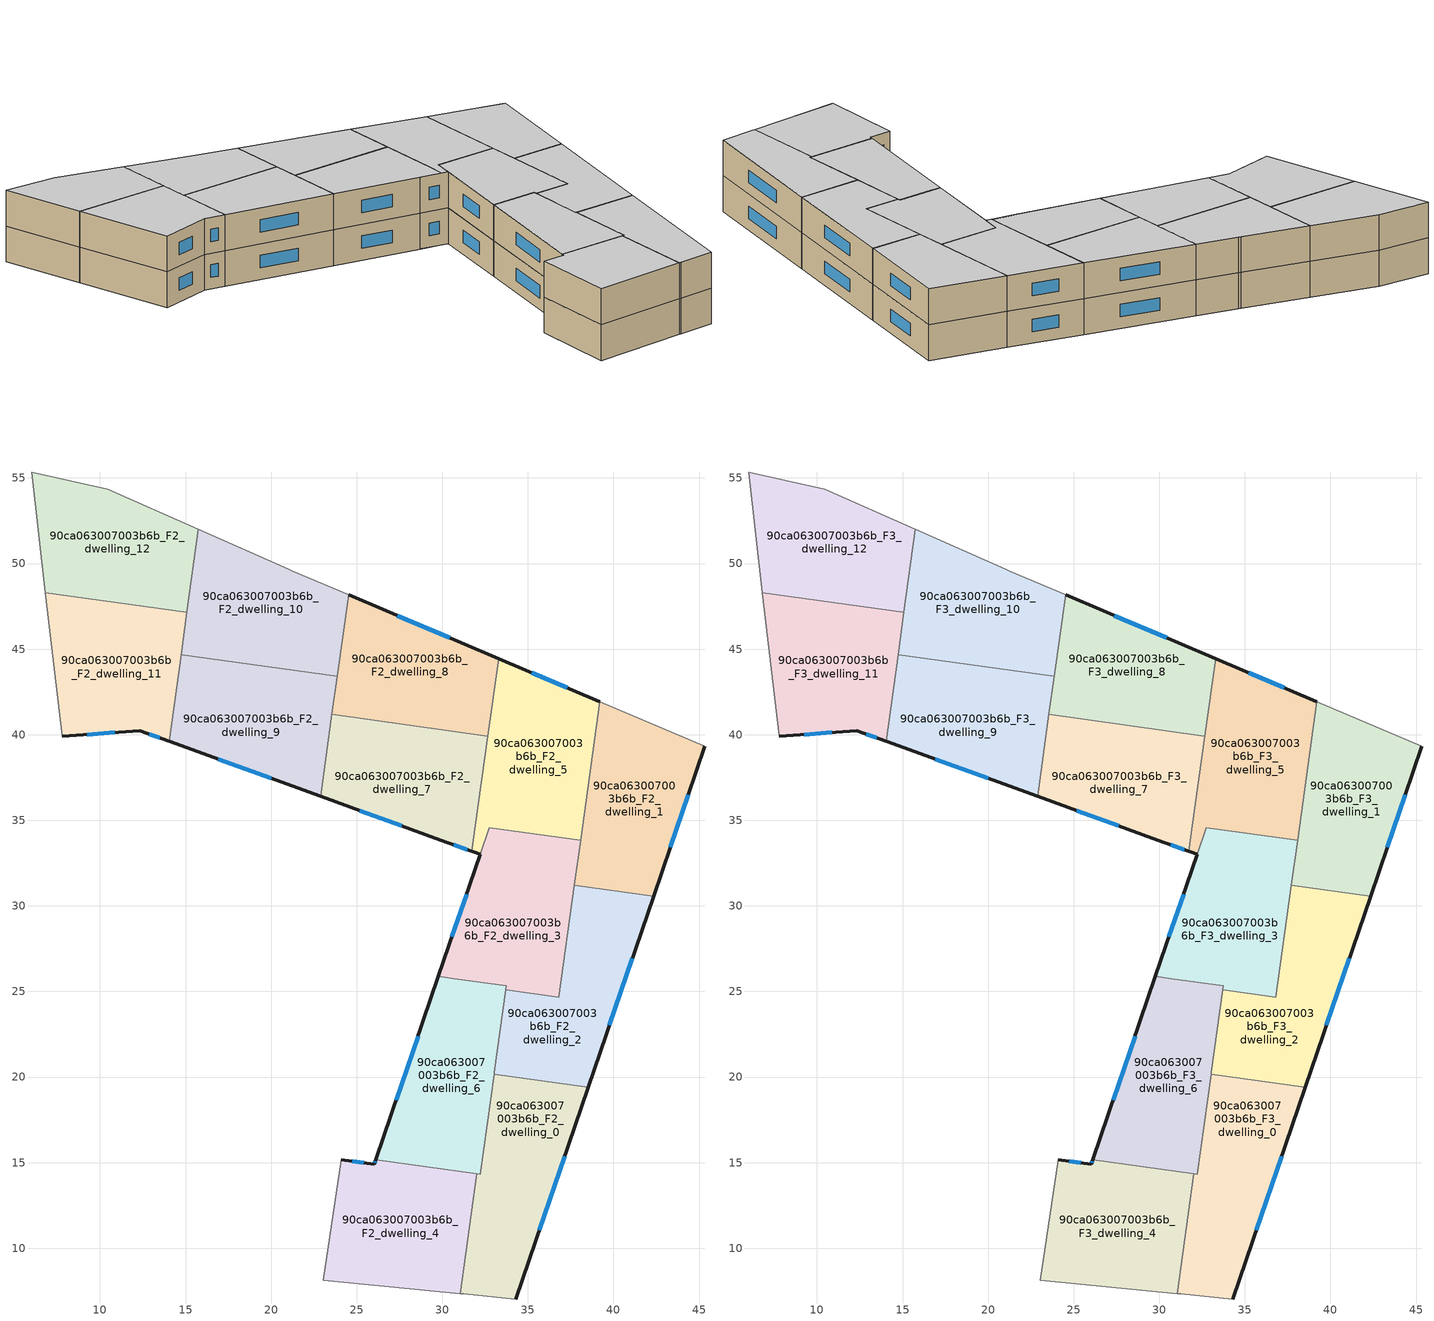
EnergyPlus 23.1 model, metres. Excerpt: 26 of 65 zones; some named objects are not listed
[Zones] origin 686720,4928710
90ca063007003b6b_F2_dwelling_0
 floor to 90ca063007003b6b_F1_dwelling_0 (EU_floor_Construction): 38.53,19.41 34.29,7.03 31.24,7.33 31.04,7.35 32.01,14.35 32.21,14.32 33.03,20.17 z6
 wall outside (EU_wall_Construction): 34.29,7.03 38.53,19.41 z6:9
 wall adiabatic (EU_wall_Construction): 31.04,7.35 31.24,7.33 34.29,7.03 z6:9
 wall to 90ca063007003b6b_F2_dwelling_4 (EU_wall_Construction): 32.01,14.35 31.04,7.35 z6:9
 wall to 90ca063007003b6b_F2_dwelling_2 (EU_wall_Construction): 38.53,19.41 33.03,20.17 z6:9
 wall to 90ca063007003b6b_F2_dwelling_6 (EU_wall_Construction): 33.03,20.17 32.21,14.32 32.01,14.35 z6:9
 window (EU_Window_Construction): 35.67,11.06 37.15,15.38 z6.98:8.02
90ca063007003b6b_F2_dwelling_1
 floor to 90ca063007003b6b_F1_dwelling_1 (EU_floor_Construction): 45.35,39.33 42.35,30.57 37.72,31.21 39.21,41.93 z6
 wall outside (EU_wall_Construction): 42.35,30.57 45.35,39.33 z6:9
 wall to 90ca063007003b6b_F2_dwelling_2 (EU_wall_Construction): 37.72,31.21 42.35,30.57 z6:9
 wall adiabatic (EU_wall_Construction): 45.35,39.33 39.21,41.93 z6:9
 wall to 90ca063007003b6b_F2_dwelling_5 (EU_wall_Construction): 39.21,41.93 38.09,33.83 z6:9
 wall to 90ca063007003b6b_F2_dwelling_3 (EU_wall_Construction): 38.09,33.83 37.73,31.21 z6:9
 window (EU_Window_Construction): 43.32,33.42 44.37,36.48 z6.98:8.02
90ca063007003b6b_F2_dwelling_10
 floor to 90ca063007003b6b_F1_dwelling_10 (EU_floor_Construction): 24.52,48.17 23.86,43.41 14.74,44.67 15.76,52 21.02,49.67 21.25,49.56 z6
 wall adiabatic (EU_wall_Construction): 24.52,48.17 21.25,49.56 21.02,49.67 15.76,52 z6:9
 wall to 90ca063007003b6b_F2_dwelling_9 (EU_wall_Construction): 14.74,44.67 23.86,43.41 z6:9
 wall to 90ca063007003b6b_F2_dwelling_8 (EU_wall_Construction): 23.86,43.41 24.52,48.17 z6:9
 wall to 90ca063007003b6b_F2_dwelling_12 (EU_wall_Construction): 15.76,52 15.08,47.14 z6:9
 wall to 90ca063007003b6b_F2_dwelling_11 (EU_wall_Construction): 15.08,47.14 14.74,44.67 z6:9
90ca063007003b6b_F2_dwelling_11
 floor to 90ca063007003b6b_F1_dwelling_11 (EU_floor_Construction): 15.08,47.14 14.04,39.62 12.33,40.24 7.79,39.9 6.82,48.29 z6
 wall outside (EU_wall_Construction): 7.79,39.9 12.33,40.24 14.04,39.62 z6:9
 wall adiabatic (EU_wall_Construction): 6.82,48.29 7.79,39.9 z6:9
 wall to 90ca063007003b6b_F2_dwelling_12 (EU_wall_Construction): 15.08,47.14 6.82,48.29 z6:9
 wall to 90ca063007003b6b_F2_dwelling_9 (EU_wall_Construction): 14.04,39.62 14.74,44.67 z6:9
 window (EU_Window_Construction): 9.27,40.01 10.85,40.13 / 12.88,40.04 13.48,39.82 z6.98:8.02
90ca063007003b6b_F2_dwelling_12
 floor to 90ca063007003b6b_F1_dwelling_12 (EU_floor_Construction): 15.76,52 15.08,47.14 6.82,48.29 6,55.35 10.44,54.35 z6
 wall adiabatic (EU_wall_Construction): 15.76,52 10.44,54.35 6,55.35 6.82,48.29 z6:9
90ca063007003b6b_F2_dwelling_2
 floor to 90ca063007003b6b_F1_dwelling_2 (EU_floor_Construction): 42.35,30.57 38.53,19.41 33.03,20.17 33.04,20.27 33.71,25.09 36.81,24.66 37.72,31.21 z6
 wall outside (EU_wall_Construction): 38.53,19.41 42.35,30.57 z6:9
 wall to 90ca063007003b6b_F2_dwelling_3 (EU_wall_Construction): 37.72,31.21 36.81,24.66 33.71,25.09 z6:9
 wall to 90ca063007003b6b_F2_dwelling_6 (EU_wall_Construction): 33.71,25.09 33.04,20.27 33.03,20.17 z6:9
 window (EU_Window_Construction): 39.77,23.04 41.11,26.94 z6.98:8.02
90ca063007003b6b_F2_dwelling_3
 floor to 90ca063007003b6b_F1_dwelling_3 (EU_floor_Construction): 38.09,33.83 36.81,24.66 33.71,25.09 33.74,25.33 29.78,25.88 32.74,34.57 z6
 wall outside (EU_wall_Construction): 32.21,33 29.78,25.88 z6:9
 wall to 90ca063007003b6b_F2_dwelling_5 (EU_wall_Construction): 38.09,33.83 32.74,34.57 32.21,33.01 z6:9
 wall to 90ca063007003b6b_F2_dwelling_6 (EU_wall_Construction): 29.78,25.88 30.7,25.75 33.74,25.33 33.71,25.09 z6:9
 window (EU_Window_Construction): 31.42,30.69 30.57,28.2 z6.98:8.02
90ca063007003b6b_F2_dwelling_4
 floor to 90ca063007003b6b_F1_dwelling_4 (EU_floor_Construction): 32.01,14.35 31.04,7.35 23.05,8.12 24.1,15.18 26.03,14.89 26.12,15.16 z6
 wall outside (EU_wall_Construction): 26.12,15.16 26.03,14.89 24.1,15.18 z6:9
 wall adiabatic (EU_wall_Construction): 24.1,15.18 23.05,8.12 31.04,7.35 z6:9
 wall to 90ca063007003b6b_F2_dwelling_6 (EU_wall_Construction): 32.01,14.35 26.12,15.16 z6:9
 window (EU_Window_Construction): 26.09,15.08 26.06,14.98 / 25.4,14.99 24.73,15.09 z6.98:8.02
90ca063007003b6b_F2_dwelling_5
 floor to 90ca063007003b6b_F1_dwelling_5 (EU_floor_Construction): 39.21,41.93 38.09,33.83 32.74,34.57 32.21,33.01 29.91,33.84 31.72,33.19 31.94,34.68 33.29,44.45 z6
 wall outside (EU_wall_Construction): 39.21,41.93 33.29,44.45 / 29.91,33.84 32.21,33.01 z6:9
 wall to 90ca063007003b6b_F2_dwelling_7 (EU_wall_Construction): 32.66,39.92 31.94,34.68 31.72,33.19 29.92,33.85 z6:9
 wall to 90ca063007003b6b_F2_dwelling_8 (EU_wall_Construction): 33.29,44.45 32.66,39.92 z6:9
 window (EU_Window_Construction): 37.29,42.75 35.22,43.63 / 30.66,33.57 31.46,33.28 z6.98:8.02
90ca063007003b6b_F2_dwelling_6
 floor to 90ca063007003b6b_F1_dwelling_6 (EU_floor_Construction): 33.74,25.33 32.21,14.32 26.12,15.16 29.78,25.88 z6
 wall outside (EU_wall_Construction): 29.78,25.88 26.12,15.16 z6:9
 window (EU_Window_Construction): 28.59,22.39 27.31,18.65 z6.98:8.02
90ca063007003b6b_F2_dwelling_7
 floor to 90ca063007003b6b_F1_dwelling_7 (EU_floor_Construction): 32.66,39.92 31.72,33.19 29.91,33.85 22.89,36.4 23.55,41.18 z6
 wall outside (EU_wall_Construction): 22.89,36.4 29.91,33.85 z6:9
 wall to 90ca063007003b6b_F2_dwelling_8 (EU_wall_Construction): 32.66,39.92 23.55,41.18 z6:9
 wall to 90ca063007003b6b_F2_dwelling_9 (EU_wall_Construction): 23.55,41.18 22.89,36.4 z6:9
 window (EU_Window_Construction): 25.17,35.57 27.63,34.68 z6.98:8.02
90ca063007003b6b_F2_dwelling_8
 floor to 90ca063007003b6b_F1_dwelling_8 (EU_floor_Construction): 33.29,44.45 32.66,39.92 23.55,41.18 24.52,48.17 z6
 wall outside (EU_wall_Construction): 33.29,44.45 24.52,48.17 z6:9
 wall to 90ca063007003b6b_F2_dwelling_9 (EU_wall_Construction): 23.86,43.41 23.55,41.18 z6:9
 window (EU_Window_Construction): 30.44,45.66 27.37,46.96 z6.98:8.02
90ca063007003b6b_F2_dwelling_9
 floor to 90ca063007003b6b_F1_dwelling_9 (EU_floor_Construction): 23.86,43.41 22.89,36.4 14.04,39.62 14.74,44.67 z6
 wall outside (EU_wall_Construction): 14.04,39.62 22.89,36.4 z6:9
 window (EU_Window_Construction): 16.91,38.57 20.01,37.45 z6.98:8.02
90ca063007003b6b_F3_dwelling_0
 floor to 90ca063007003b6b_F2_dwelling_0 (EU_floor_Construction): 38.53,19.41 34.29,7.03 31.24,7.33 31.04,7.35 32.01,14.35 32.21,14.32 33.03,20.17 z9
 wall outside (EU_wall_Construction): 34.29,7.03 38.53,19.41 z9:12
 wall adiabatic (EU_wall_Construction): 31.04,7.35 31.24,7.33 34.29,7.03 z9:12
 wall to 90ca063007003b6b_F3_dwelling_4 (EU_wall_Construction): 32.01,14.35 31.04,7.35 z9:12
 wall to 90ca063007003b6b_F3_dwelling_2 (EU_wall_Construction): 38.53,19.41 33.03,20.17 z9:12
 wall to 90ca063007003b6b_F3_dwelling_6 (EU_wall_Construction): 33.03,20.17 32.21,14.32 32.01,14.35 z9:12
 window (EU_Window_Construction): 35.67,11.06 37.15,15.38 z9.98:11.02
 ceiling to 90ca063007003b6b_F4_dwelling_0 (EU_floor_Construction): 34.29,7.03 38.53,19.41 33.03,20.17 32.21,14.32 32.01,14.35 31.04,7.35 31.24,7.33 z12
90ca063007003b6b_F3_dwelling_1
 floor to 90ca063007003b6b_F2_dwelling_1 (EU_floor_Construction): 45.35,39.33 42.35,30.57 37.72,31.21 39.21,41.93 z9
 wall outside (EU_wall_Construction): 42.35,30.57 45.35,39.33 z9:12
 wall to 90ca063007003b6b_F3_dwelling_2 (EU_wall_Construction): 37.72,31.21 42.35,30.57 z9:12
 wall adiabatic (EU_wall_Construction): 45.35,39.33 39.21,41.93 z9:12
 wall to 90ca063007003b6b_F3_dwelling_5 (EU_wall_Construction): 39.21,41.93 38.09,33.83 z9:12
 wall to 90ca063007003b6b_F3_dwelling_3 (EU_wall_Construction): 38.09,33.83 37.73,31.21 z9:12
 window (EU_Window_Construction): 43.32,33.42 44.37,36.48 z9.98:11.02
 ceiling to 90ca063007003b6b_F4_dwelling_1 (EU_floor_Construction): 42.35,30.57 45.35,39.33 39.21,41.93 37.72,31.21 z12
90ca063007003b6b_F3_dwelling_10
 floor to 90ca063007003b6b_F2_dwelling_10 (EU_floor_Construction): 24.52,48.17 23.86,43.41 14.74,44.67 15.76,52 21.02,49.67 21.25,49.56 z9
 wall adiabatic (EU_wall_Construction): 24.52,48.17 21.25,49.56 21.02,49.67 15.76,52 z9:12
 wall to 90ca063007003b6b_F3_dwelling_9 (EU_wall_Construction): 14.74,44.67 23.86,43.41 z9:12
 wall to 90ca063007003b6b_F3_dwelling_8 (EU_wall_Construction): 23.86,43.41 24.52,48.17 z9:12
 wall to 90ca063007003b6b_F3_dwelling_12 (EU_wall_Construction): 15.76,52 15.08,47.14 z9:12
 wall to 90ca063007003b6b_F3_dwelling_11 (EU_wall_Construction): 15.08,47.14 14.74,44.67 z9:12
 ceiling to 90ca063007003b6b_F4_dwelling_10 (EU_floor_Construction): 23.86,43.41 24.52,48.17 21.25,49.56 21.02,49.67 15.76,52 14.74,44.67 z12
90ca063007003b6b_F3_dwelling_11
 floor to 90ca063007003b6b_F2_dwelling_11 (EU_floor_Construction): 15.08,47.14 14.04,39.62 12.33,40.24 7.79,39.9 6.82,48.29 z9
 wall outside (EU_wall_Construction): 7.79,39.9 12.33,40.24 14.04,39.62 z9:12
 wall adiabatic (EU_wall_Construction): 6.82,48.29 7.79,39.9 z9:12
 wall to 90ca063007003b6b_F3_dwelling_12 (EU_wall_Construction): 15.08,47.14 6.82,48.29 z9:12
 wall to 90ca063007003b6b_F3_dwelling_9 (EU_wall_Construction): 14.04,39.62 14.74,44.67 z9:12
 window (EU_Window_Construction): 9.27,40.01 10.85,40.13 / 12.88,40.04 13.48,39.82 z9.98:11.02
 ceiling to 90ca063007003b6b_F4_dwelling_11 (EU_floor_Construction): 14.04,39.62 15.08,47.14 6.82,48.29 7.79,39.9 12.33,40.24 z12
90ca063007003b6b_F3_dwelling_12
 floor to 90ca063007003b6b_F2_dwelling_12 (EU_floor_Construction): 15.76,52 15.08,47.14 6.82,48.29 6,55.35 10.44,54.35 z9
 wall adiabatic (EU_wall_Construction): 15.76,52 10.44,54.35 6,55.35 6.82,48.29 z9:12
 ceiling to 90ca063007003b6b_F4_dwelling_12 (EU_floor_Construction): 15.08,47.14 15.76,52 10.44,54.35 6,55.35 6.82,48.29 z12
90ca063007003b6b_F3_dwelling_2
 floor to 90ca063007003b6b_F2_dwelling_2 (EU_floor_Construction): 42.35,30.57 38.53,19.41 33.03,20.17 33.04,20.27 33.71,25.09 36.81,24.66 37.72,31.21 z9
 wall outside (EU_wall_Construction): 38.53,19.41 42.35,30.57 z9:12
 wall to 90ca063007003b6b_F3_dwelling_3 (EU_wall_Construction): 37.72,31.21 36.81,24.66 33.71,25.09 z9:12
 wall to 90ca063007003b6b_F3_dwelling_6 (EU_wall_Construction): 33.71,25.09 33.04,20.27 33.03,20.17 z9:12
 window (EU_Window_Construction): 39.77,23.04 41.11,26.94 z9.98:11.02
 ceiling to 90ca063007003b6b_F4_dwelling_2 (EU_floor_Construction): 38.53,19.41 42.35,30.57 37.72,31.21 36.81,24.66 33.71,25.09 33.04,20.27 33.03,20.17 z12
90ca063007003b6b_F3_dwelling_3
 floor to 90ca063007003b6b_F2_dwelling_3 (EU_floor_Construction): 38.09,33.83 36.81,24.66 33.71,25.09 33.74,25.33 29.78,25.88 32.74,34.57 z9
 wall outside (EU_wall_Construction): 32.21,33 29.78,25.88 z9:12
 wall to 90ca063007003b6b_F3_dwelling_5 (EU_wall_Construction): 38.09,33.83 32.74,34.57 32.21,33.01 z9:12
 wall to 90ca063007003b6b_F3_dwelling_6 (EU_wall_Construction): 29.78,25.88 30.7,25.75 33.74,25.33 33.71,25.09 z9:12
 window (EU_Window_Construction): 31.42,30.69 30.57,28.2 z9.98:11.02
 ceiling to 90ca063007003b6b_F4_dwelling_3 (EU_floor_Construction): 36.81,24.66 38.09,33.83 32.74,34.57 29.78,25.88 33.74,25.33 33.71,25.09 z12
90ca063007003b6b_F3_dwelling_4
 floor to 90ca063007003b6b_F2_dwelling_4 (EU_floor_Construction): 32.01,14.35 31.04,7.35 23.05,8.12 24.1,15.18 26.03,14.89 26.12,15.16 z9
 wall outside (EU_wall_Construction): 26.12,15.16 26.03,14.89 24.1,15.18 z9:12
 wall adiabatic (EU_wall_Construction): 24.1,15.18 23.05,8.12 31.04,7.35 z9:12
 wall to 90ca063007003b6b_F3_dwelling_6 (EU_wall_Construction): 32.01,14.35 26.12,15.16 z9:12
 window (EU_Window_Construction): 26.09,15.08 26.06,14.98 / 25.4,14.99 24.73,15.09 z9.98:11.02
 ceiling to 90ca063007003b6b_F4_dwelling_4 (EU_floor_Construction): 31.04,7.35 32.01,14.35 26.12,15.16 26.03,14.89 24.1,15.18 23.05,8.12 z12
90ca063007003b6b_F3_dwelling_5
 floor to 90ca063007003b6b_F2_dwelling_5 (EU_floor_Construction): 39.21,41.93 38.09,33.83 32.74,34.57 32.21,33.01 29.91,33.84 31.72,33.19 31.94,34.68 33.29,44.45 z9
 wall outside (EU_wall_Construction): 39.21,41.93 33.29,44.45 / 29.91,33.84 32.21,33.01 z9:12
 wall to 90ca063007003b6b_F3_dwelling_7 (EU_wall_Construction): 32.66,39.92 31.94,34.68 31.72,33.19 29.92,33.85 z9:12
 wall to 90ca063007003b6b_F3_dwelling_8 (EU_wall_Construction): 33.29,44.45 32.66,39.92 z9:12
 window (EU_Window_Construction): 37.29,42.75 35.22,43.63 / 30.66,33.57 31.46,33.28 z9.98:11.02
 ceiling to 90ca063007003b6b_F4_dwelling_5 (EU_floor_Construction): 38.09,33.83 39.21,41.93 33.29,44.45 31.94,34.68 31.72,33.19 29.91,33.84 32.21,33.01 32.74,34.57 z12
90ca063007003b6b_F3_dwelling_6
 floor to 90ca063007003b6b_F2_dwelling_6 (EU_floor_Construction): 33.74,25.33 32.21,14.32 26.12,15.16 29.78,25.88 z9
 wall outside (EU_wall_Construction): 29.78,25.88 26.12,15.16 z9:12
 window (EU_Window_Construction): 28.59,22.39 27.31,18.65 z9.98:11.02
 ceiling to 90ca063007003b6b_F4_dwelling_6 (EU_floor_Construction): 32.21,14.32 33.74,25.33 29.78,25.88 26.12,15.16 z12
90ca063007003b6b_F3_dwelling_7
 floor to 90ca063007003b6b_F2_dwelling_7 (EU_floor_Construction): 32.66,39.92 31.72,33.19 29.91,33.85 22.89,36.4 23.55,41.18 z9
 wall outside (EU_wall_Construction): 22.89,36.4 29.91,33.85 z9:12
 wall to 90ca063007003b6b_F3_dwelling_8 (EU_wall_Construction): 32.66,39.92 23.55,41.18 z9:12
 wall to 90ca063007003b6b_F3_dwelling_9 (EU_wall_Construction): 23.55,41.18 22.89,36.4 z9:12
 window (EU_Window_Construction): 25.17,35.57 27.63,34.68 z9.98:11.02
 ceiling to 90ca063007003b6b_F4_dwelling_7 (EU_floor_Construction): 31.72,33.19 32.66,39.92 23.55,41.18 22.89,36.4 29.91,33.85 z12
90ca063007003b6b_F3_dwelling_8
 floor to 90ca063007003b6b_F2_dwelling_8 (EU_floor_Construction): 33.29,44.45 32.66,39.92 23.55,41.18 24.52,48.17 z9
 wall outside (EU_wall_Construction): 33.29,44.45 24.52,48.17 z9:12
 wall to 90ca063007003b6b_F3_dwelling_9 (EU_wall_Construction): 23.86,43.41 23.55,41.18 z9:12
 window (EU_Window_Construction): 30.44,45.66 27.37,46.96 z9.98:11.02
 ceiling to 90ca063007003b6b_F4_dwelling_8 (EU_floor_Construction): 32.66,39.92 33.29,44.45 24.52,48.17 23.55,41.18 z12
90ca063007003b6b_F3_dwelling_9
 floor to 90ca063007003b6b_F2_dwelling_9 (EU_floor_Construction): 23.86,43.41 22.89,36.4 14.04,39.62 14.74,44.67 z9
 wall outside (EU_wall_Construction): 14.04,39.62 22.89,36.4 z9:12
 window (EU_Window_Construction): 16.91,38.57 20.01,37.45 z9.98:11.02
 ceiling to 90ca063007003b6b_F4_dwelling_9 (EU_floor_Construction): 22.89,36.4 23.86,43.41 14.74,44.67 14.04,39.62 z12
[Building]
EU S2 Campaign: North Axis=0; Terrain=City; Solar Distribution=FullExterior
[Site:Location]
Bologna: Latitude=44.5; Longitude=11.25; Time Zone=1; Elevation=37
[SizingPeriod:WeatherFileDays]
AnnualSizingPeriod: Begin Month=1; Begin Day of Month=1; End Month=12; End Day of Month=31; Day of Week for Start Day=Monday; Use Weather File Daylight Saving Period=No; Use Weather File Rain and Snow Indicators=No
[MATERIAL]
EU_InternalMass_Material: Roughness=MediumRough; Thickness=0.1; Conductivity=1; Density=1800; Specific Heat=900; Thermal Absorptance=0.9; Solar Absorptance=0.7; Visible Absorptance=0.7
[MATERIAL:NOMASS] Roughness=MediumRough; Thermal Absorptance=0.9; Solar Absorptance=0.7; Visible Absorptance=0.7
Name | Thermal Resistance
EU_wall_NoMass | 0.905828
EU_floor_NoMass | 0.67114
[WINDOWMATERIAL:SIMPLEGLAZINGSYSTEM]
EU_Window_SimpleGlazing: UFactor=4.52486; Solar Heat Gain Coefficient=0.85; Visible Transmittance=0.85
[CONSTRUCTION]
EU_wall_Construction: EU_wall_NoMass
EU_floor_Construction: EU_floor_NoMass
EU_Window_Construction: EU_Window_SimpleGlazing
EU_InternalMass_Construction: EU_InternalMass_Material
[ZONE] Type=1; Multiplier=1; Ceiling Height=autocalculate; Floor Area=autocalculate; Part of Total Floor Area=Yes
Name | Volume
90ca063007003b6b_F2_dwelling_0; 90ca063007003b6b_F3_dwelling_0 | 170.737
90ca063007003b6b_F2_dwelling_1; 90ca063007003b6b_F3_dwelling_1 | 168.19
90ca063007003b6b_F2_dwelling_10; 90ca063007003b6b_F3_dwelling_10 | 168.179
90ca063007003b6b_F2_dwelling_11; 90ca063007003b6b_F3_dwelling_11 | 168.196
90ca063007003b6b_F2_dwelling_12; 90ca063007003b6b_F3_dwelling_12 | 168.184
90ca063007003b6b_F2_dwelling_2; 90ca063007003b6b_F3_dwelling_2 | 169.86
90ca063007003b6b_F2_dwelling_3; 90ca063007003b6b_F3_dwelling_3 | 171.702
90ca063007003b6b_F2_dwelling_4; 90ca063007003b6b_F3_dwelling_4 | 171.68
90ca063007003b6b_F2_dwelling_5; 90ca063007003b6b_F3_dwelling_5 | 171.311
90ca063007003b6b_F2_dwelling_6; 90ca063007003b6b_F3_dwelling_6 | 169.237
90ca063007003b6b_F2_dwelling_7; 90ca063007003b6b_F3_dwelling_7 | 160.345
90ca063007003b6b_F2_dwelling_8; 90ca063007003b6b_F3_dwelling_8 | 160.42
90ca063007003b6b_F2_dwelling_9; 90ca063007003b6b_F3_dwelling_9 | 168.181
[INTERNALMASS] Construction=EU_InternalMass_Construction
Name | Zone or ZoneList | Surface Area
90ca063007003b6b_F2_dwelling_0_EU_InternalMass | 90ca063007003b6b_F2_dwelling_0 | 56.9155
90ca063007003b6b_F2_dwelling_1_EU_InternalMass | 90ca063007003b6b_F2_dwelling_1 | 56.0629
90ca063007003b6b_F2_dwelling_2_EU_InternalMass | 90ca063007003b6b_F2_dwelling_2 | 56.6221
90ca063007003b6b_F2_dwelling_3_EU_InternalMass | 90ca063007003b6b_F2_dwelling_3 | 57.257
90ca063007003b6b_F2_dwelling_4_EU_InternalMass | 90ca063007003b6b_F2_dwelling_4 | 57.2304
90ca063007003b6b_F2_dwelling_5_EU_InternalMass | 90ca063007003b6b_F2_dwelling_5 | 57.1136
90ca063007003b6b_F2_dwelling_6_EU_InternalMass | 90ca063007003b6b_F2_dwelling_6 | 56.4242
90ca063007003b6b_F2_dwelling_7_EU_InternalMass | 90ca063007003b6b_F2_dwelling_7 | 53.4524
90ca063007003b6b_F2_dwelling_8_EU_InternalMass | 90ca063007003b6b_F2_dwelling_8 | 53.4757
90ca063007003b6b_F2_dwelling_9_EU_InternalMass | 90ca063007003b6b_F2_dwelling_9 | 56.0604
90ca063007003b6b_F2_dwelling_10_EU_InternalMass | 90ca063007003b6b_F2_dwelling_10 | 56.06
90ca063007003b6b_F2_dwelling_11_EU_InternalMass | 90ca063007003b6b_F2_dwelling_11 | 56.0645
90ca063007003b6b_F2_dwelling_12_EU_InternalMass | 90ca063007003b6b_F2_dwelling_12 | 56.0604
90ca063007003b6b_F3_dwelling_0_EU_InternalMass | 90ca063007003b6b_F3_dwelling_0 | 56.9155
90ca063007003b6b_F3_dwelling_1_EU_InternalMass | 90ca063007003b6b_F3_dwelling_1 | 56.0629
90ca063007003b6b_F3_dwelling_2_EU_InternalMass | 90ca063007003b6b_F3_dwelling_2 | 56.6221
90ca063007003b6b_F3_dwelling_3_EU_InternalMass | 90ca063007003b6b_F3_dwelling_3 | 57.257
90ca063007003b6b_F3_dwelling_4_EU_InternalMass | 90ca063007003b6b_F3_dwelling_4 | 57.2304
90ca063007003b6b_F3_dwelling_5_EU_InternalMass | 90ca063007003b6b_F3_dwelling_5 | 57.1136
90ca063007003b6b_F3_dwelling_6_EU_InternalMass | 90ca063007003b6b_F3_dwelling_6 | 56.4242
90ca063007003b6b_F3_dwelling_7_EU_InternalMass | 90ca063007003b6b_F3_dwelling_7 | 53.4524
90ca063007003b6b_F3_dwelling_8_EU_InternalMass | 90ca063007003b6b_F3_dwelling_8 | 53.4757
90ca063007003b6b_F3_dwelling_9_EU_InternalMass | 90ca063007003b6b_F3_dwelling_9 | 56.0604
90ca063007003b6b_F3_dwelling_10_EU_InternalMass | 90ca063007003b6b_F3_dwelling_10 | 56.06
90ca063007003b6b_F3_dwelling_11_EU_InternalMass | 90ca063007003b6b_F3_dwelling_11 | 56.0645
90ca063007003b6b_F3_dwelling_12_EU_InternalMass | 90ca063007003b6b_F3_dwelling_12 | 56.0604
[OTHEREQUIPMENT] Fuel Type=Electricity; Design Level Calculation Method=Watts/Area; Power per Zone Floor Area=1; Fraction Latent=0; Fraction Radiant=0; Fraction Lost=0; Carbon Dioxide Generation Rate=0; EndUse Subcategory=EU_Step8_InternalGains
Name | Zone or ZoneList or Space or SpaceList | Schedule
EU_Step8_InternalGain_90ca063007003b6b_F2_dwelling_0_f000 | 90ca063007003b6b_F2_dwelling_0 | EU_Step8_GainSchedule_90ca063007003b6b_F2_dwelling_0_f000
EU_Step8_InternalGain_90ca063007003b6b_F2_dwelling_1_f000 | 90ca063007003b6b_F2_dwelling_1 | EU_Step8_GainSchedule_90ca063007003b6b_F2_dwelling_1_f000
EU_Step8_InternalGain_90ca063007003b6b_F2_dwelling_2_f000 | 90ca063007003b6b_F2_dwelling_2 | EU_Step8_GainSchedule_90ca063007003b6b_F2_dwelling_2_f000
EU_Step8_InternalGain_90ca063007003b6b_F2_dwelling_3_f000 | 90ca063007003b6b_F2_dwelling_3 | EU_Step8_GainSchedule_90ca063007003b6b_F2_dwelling_3_f000
EU_Step8_InternalGain_90ca063007003b6b_F2_dwelling_4_f000 | 90ca063007003b6b_F2_dwelling_4 | EU_Step8_GainSchedule_90ca063007003b6b_F2_dwelling_4_f000
EU_Step8_InternalGain_90ca063007003b6b_F2_dwelling_5_f000 | 90ca063007003b6b_F2_dwelling_5 | EU_Step8_GainSchedule_90ca063007003b6b_F2_dwelling_5_f000
EU_Step8_InternalGain_90ca063007003b6b_F2_dwelling_6_f000 | 90ca063007003b6b_F2_dwelling_6 | EU_Step8_GainSchedule_90ca063007003b6b_F2_dwelling_6_f000
EU_Step8_InternalGain_90ca063007003b6b_F2_dwelling_7_f000 | 90ca063007003b6b_F2_dwelling_7 | EU_Step8_GainSchedule_90ca063007003b6b_F2_dwelling_7_f000
EU_Step8_InternalGain_90ca063007003b6b_F2_dwelling_8_f000 | 90ca063007003b6b_F2_dwelling_8 | EU_Step8_GainSchedule_90ca063007003b6b_F2_dwelling_8_f000
EU_Step8_InternalGain_90ca063007003b6b_F2_dwelling_9_f000 | 90ca063007003b6b_F2_dwelling_9 | EU_Step8_GainSchedule_90ca063007003b6b_F2_dwelling_9_f000
EU_Step8_InternalGain_90ca063007003b6b_F2_dwelling_10_f000 | 90ca063007003b6b_F2_dwelling_10 | EU_Step8_GainSchedule_90ca063007003b6b_F2_dwelling_10_f000
EU_Step8_InternalGain_90ca063007003b6b_F2_dwelling_11_f000 | 90ca063007003b6b_F2_dwelling_11 | EU_Step8_GainSchedule_90ca063007003b6b_F2_dwelling_11_f000
EU_Step8_InternalGain_90ca063007003b6b_F2_dwelling_12_f000 | 90ca063007003b6b_F2_dwelling_12 | EU_Step8_GainSchedule_90ca063007003b6b_F2_dwelling_12_f000
EU_Step8_InternalGain_90ca063007003b6b_F3_dwelling_0_f000 | 90ca063007003b6b_F3_dwelling_0 | EU_Step8_GainSchedule_90ca063007003b6b_F3_dwelling_0_f000
EU_Step8_InternalGain_90ca063007003b6b_F3_dwelling_1_f000 | 90ca063007003b6b_F3_dwelling_1 | EU_Step8_GainSchedule_90ca063007003b6b_F3_dwelling_1_f000
EU_Step8_InternalGain_90ca063007003b6b_F3_dwelling_2_f000 | 90ca063007003b6b_F3_dwelling_2 | EU_Step8_GainSchedule_90ca063007003b6b_F3_dwelling_2_f000
EU_Step8_InternalGain_90ca063007003b6b_F3_dwelling_3_f000 | 90ca063007003b6b_F3_dwelling_3 | EU_Step8_GainSchedule_90ca063007003b6b_F3_dwelling_3_f000
EU_Step8_InternalGain_90ca063007003b6b_F3_dwelling_4_f000 | 90ca063007003b6b_F3_dwelling_4 | EU_Step8_GainSchedule_90ca063007003b6b_F3_dwelling_4_f000
EU_Step8_InternalGain_90ca063007003b6b_F3_dwelling_5_f000 | 90ca063007003b6b_F3_dwelling_5 | EU_Step8_GainSchedule_90ca063007003b6b_F3_dwelling_5_f000
EU_Step8_InternalGain_90ca063007003b6b_F3_dwelling_6_f000 | 90ca063007003b6b_F3_dwelling_6 | EU_Step8_GainSchedule_90ca063007003b6b_F3_dwelling_6_f000
EU_Step8_InternalGain_90ca063007003b6b_F3_dwelling_7_f000 | 90ca063007003b6b_F3_dwelling_7 | EU_Step8_GainSchedule_90ca063007003b6b_F3_dwelling_7_f000
EU_Step8_InternalGain_90ca063007003b6b_F3_dwelling_8_f000 | 90ca063007003b6b_F3_dwelling_8 | EU_Step8_GainSchedule_90ca063007003b6b_F3_dwelling_8_f000
EU_Step8_InternalGain_90ca063007003b6b_F3_dwelling_9_f000 | 90ca063007003b6b_F3_dwelling_9 | EU_Step8_GainSchedule_90ca063007003b6b_F3_dwelling_9_f000
EU_Step8_InternalGain_90ca063007003b6b_F3_dwelling_10_f000 | 90ca063007003b6b_F3_dwelling_10 | EU_Step8_GainSchedule_90ca063007003b6b_F3_dwelling_10_f000
EU_Step8_InternalGain_90ca063007003b6b_F3_dwelling_11_f000 | 90ca063007003b6b_F3_dwelling_11 | EU_Step8_GainSchedule_90ca063007003b6b_F3_dwelling_11_f000
EU_Step8_InternalGain_90ca063007003b6b_F3_dwelling_12_f000 | 90ca063007003b6b_F3_dwelling_12 | EU_Step8_GainSchedule_90ca063007003b6b_F3_dwelling_12_f000
[ZONEVENTILATION:DESIGNFLOWRATE] Schedule=EU_AlwaysOn; Design Flow Rate Calculation Method=AirChanges/Hour; Air Changes per Hour=0.73129; Ventilation Type=Natural; Fan Pressure Rise=0; Fan Total Efficiency=1; Constant Term Coefficient=1; Temperature Term Coefficient=0; Velocity Term Coefficient=0; Velocity Squared Term Coefficient=0; Minimum Indoor Temperature=-100; Maximum Indoor Temperature=100; Delta Temperature=-100; Minimum Outdoor Temperature=-100; Maximum Outdoor Temperature=100; Maximum Wind Speed=40
Name | Zone or ZoneList or Space or SpaceList
EU_ConstantAir_90ca063007003b6b_F2_dwelling_0 | 90ca063007003b6b_F2_dwelling_0
EU_ConstantAir_90ca063007003b6b_F2_dwelling_1 | 90ca063007003b6b_F2_dwelling_1
EU_ConstantAir_90ca063007003b6b_F2_dwelling_2 | 90ca063007003b6b_F2_dwelling_2
EU_ConstantAir_90ca063007003b6b_F2_dwelling_3 | 90ca063007003b6b_F2_dwelling_3
EU_ConstantAir_90ca063007003b6b_F2_dwelling_4 | 90ca063007003b6b_F2_dwelling_4
EU_ConstantAir_90ca063007003b6b_F2_dwelling_5 | 90ca063007003b6b_F2_dwelling_5
EU_ConstantAir_90ca063007003b6b_F2_dwelling_6 | 90ca063007003b6b_F2_dwelling_6
EU_ConstantAir_90ca063007003b6b_F2_dwelling_7 | 90ca063007003b6b_F2_dwelling_7
EU_ConstantAir_90ca063007003b6b_F2_dwelling_8 | 90ca063007003b6b_F2_dwelling_8
EU_ConstantAir_90ca063007003b6b_F2_dwelling_9 | 90ca063007003b6b_F2_dwelling_9
EU_ConstantAir_90ca063007003b6b_F2_dwelling_10 | 90ca063007003b6b_F2_dwelling_10
EU_ConstantAir_90ca063007003b6b_F2_dwelling_11 | 90ca063007003b6b_F2_dwelling_11
EU_ConstantAir_90ca063007003b6b_F2_dwelling_12 | 90ca063007003b6b_F2_dwelling_12
EU_ConstantAir_90ca063007003b6b_F3_dwelling_0 | 90ca063007003b6b_F3_dwelling_0
EU_ConstantAir_90ca063007003b6b_F3_dwelling_1 | 90ca063007003b6b_F3_dwelling_1
EU_ConstantAir_90ca063007003b6b_F3_dwelling_2 | 90ca063007003b6b_F3_dwelling_2
EU_ConstantAir_90ca063007003b6b_F3_dwelling_3 | 90ca063007003b6b_F3_dwelling_3
EU_ConstantAir_90ca063007003b6b_F3_dwelling_4 | 90ca063007003b6b_F3_dwelling_4
EU_ConstantAir_90ca063007003b6b_F3_dwelling_5 | 90ca063007003b6b_F3_dwelling_5
EU_ConstantAir_90ca063007003b6b_F3_dwelling_6 | 90ca063007003b6b_F3_dwelling_6
EU_ConstantAir_90ca063007003b6b_F3_dwelling_7 | 90ca063007003b6b_F3_dwelling_7
EU_ConstantAir_90ca063007003b6b_F3_dwelling_8 | 90ca063007003b6b_F3_dwelling_8
EU_ConstantAir_90ca063007003b6b_F3_dwelling_9 | 90ca063007003b6b_F3_dwelling_9
EU_ConstantAir_90ca063007003b6b_F3_dwelling_10 | 90ca063007003b6b_F3_dwelling_10
EU_ConstantAir_90ca063007003b6b_F3_dwelling_11 | 90ca063007003b6b_F3_dwelling_11
EU_ConstantAir_90ca063007003b6b_F3_dwelling_12 | 90ca063007003b6b_F3_dwelling_12
[HVACTEMPLATE:ZONE:IDEALLOADSAIRSYSTEM] System Availability Schedule=EU_AlwaysOn; Maximum Heating Supply Air Temperature=50; Minimum Cooling Supply Air Temperature=13; Maximum Heating Supply Air Humidity Ratio=0.0156; Minimum Cooling Supply Air Humidity Ratio=0.0077; Heating Limit=NoLimit; Cooling Limit=NoLimit; Heating Availability Schedule=EU_AlwaysOn; Cooling Availability Schedule=EU_CoolingOff; Dehumidification Control Type=ConstantSensibleHeatRatio; Cooling Sensible Heat Ratio=0.7; Dehumidification Setpoint=60; Humidification Control Type=None; Humidification Setpoint=30; Outdoor Air Method=None; Outdoor Air Flow Rate per Person=0.00944; Outdoor Air Flow Rate per Zone Floor Area=0; Outdoor Air Flow Rate per Zone=0; Demand Controlled Ventilation Type=None; Outdoor Air Economizer Type=NoEconomizer; Heat Recovery Type=None; Sensible Heat Recovery Effectiveness=0.7; Latent Heat Recovery Effectiveness=0.65
Name | Template Thermostat
90ca063007003b6b_F2_dwelling_0 | EU_HeatOnly_90ca063007003b6b_F2_dwelling_0
90ca063007003b6b_F2_dwelling_1 | EU_HeatOnly_90ca063007003b6b_F2_dwelling_1
90ca063007003b6b_F2_dwelling_2 | EU_HeatOnly_90ca063007003b6b_F2_dwelling_2
90ca063007003b6b_F2_dwelling_3 | EU_HeatOnly_90ca063007003b6b_F2_dwelling_3
90ca063007003b6b_F2_dwelling_4 | EU_HeatOnly_90ca063007003b6b_F2_dwelling_4
90ca063007003b6b_F2_dwelling_5 | EU_HeatOnly_90ca063007003b6b_F2_dwelling_5
90ca063007003b6b_F2_dwelling_6 | EU_HeatOnly_90ca063007003b6b_F2_dwelling_6
90ca063007003b6b_F2_dwelling_7 | EU_HeatOnly_90ca063007003b6b_F2_dwelling_7
90ca063007003b6b_F2_dwelling_8 | EU_HeatOnly_90ca063007003b6b_F2_dwelling_8
90ca063007003b6b_F2_dwelling_9 | EU_HeatOnly_90ca063007003b6b_F2_dwelling_9
90ca063007003b6b_F2_dwelling_10 | EU_HeatOnly_90ca063007003b6b_F2_dwelling_10
90ca063007003b6b_F2_dwelling_11 | EU_HeatOnly_90ca063007003b6b_F2_dwelling_11
90ca063007003b6b_F2_dwelling_12 | EU_HeatOnly_90ca063007003b6b_F2_dwelling_12
90ca063007003b6b_F3_dwelling_0 | EU_HeatOnly_90ca063007003b6b_F3_dwelling_0
90ca063007003b6b_F3_dwelling_1 | EU_HeatOnly_90ca063007003b6b_F3_dwelling_1
90ca063007003b6b_F3_dwelling_2 | EU_HeatOnly_90ca063007003b6b_F3_dwelling_2
90ca063007003b6b_F3_dwelling_3 | EU_HeatOnly_90ca063007003b6b_F3_dwelling_3
90ca063007003b6b_F3_dwelling_4 | EU_HeatOnly_90ca063007003b6b_F3_dwelling_4
90ca063007003b6b_F3_dwelling_5 | EU_HeatOnly_90ca063007003b6b_F3_dwelling_5
90ca063007003b6b_F3_dwelling_6 | EU_HeatOnly_90ca063007003b6b_F3_dwelling_6
90ca063007003b6b_F3_dwelling_7 | EU_HeatOnly_90ca063007003b6b_F3_dwelling_7
90ca063007003b6b_F3_dwelling_8 | EU_HeatOnly_90ca063007003b6b_F3_dwelling_8
90ca063007003b6b_F3_dwelling_9 | EU_HeatOnly_90ca063007003b6b_F3_dwelling_9
90ca063007003b6b_F3_dwelling_10 | EU_HeatOnly_90ca063007003b6b_F3_dwelling_10
90ca063007003b6b_F3_dwelling_11 | EU_HeatOnly_90ca063007003b6b_F3_dwelling_11
90ca063007003b6b_F3_dwelling_12 | EU_HeatOnly_90ca063007003b6b_F3_dwelling_12
[SIZING:ZONE] Zone Cooling Design Supply Air Temperature Input Method=SupplyAirTemperature; Zone Cooling Design Supply Air Temperature=13; Zone Heating Design Supply Air Temperature Input Method=SupplyAirTemperature; Zone Heating Design Supply Air Temperature=50; Zone Cooling Design Supply Air Humidity Ratio=0.008; Zone Heating Design Supply Air Humidity Ratio=0.008; Cooling Design Air Flow Method=DesignDay; Cooling Design Air Flow Rate=0; Cooling Minimum Air Flow per Zone Floor Area=0.000762; Cooling Minimum Air Flow=0; Cooling Minimum Air Flow Fraction=0.2; Heating Design Air Flow Method=DesignDay; Heating Design Air Flow Rate=0; Heating Maximum Air Flow per Zone Floor Area=0.002032; Heating Maximum Air Flow=0.141576; Heating Maximum Air Flow Fraction=0.3; Account for Dedicated Outdoor Air System=No; Dedicated Outdoor Air System Control Strategy=NeutralSupplyAir; Dedicated Outdoor Air Low Setpoint Temperature for Design=autosize; Dedicated Outdoor Air High Setpoint Temperature for Design=autosize; Zone Load Sizing Method=Sensible Load Only No Latent Load; Zone Latent Cooling Design Supply Air Humidity Ratio Input Method=HumidityRatioDifference; Zone Cooling Design Supply Air Humidity Ratio Difference=0.005; Zone Latent Heating Design Supply Air Humidity Ratio Input Method=HumidityRatioDifference; Zone Humidification Design Supply Air Humidity Ratio Difference=0.005
90ca063007003b6b_F2_dwelling_0; 90ca063007003b6b_F2_dwelling_1; 90ca063007003b6b_F2_dwelling_2; 90ca063007003b6b_F2_dwelling_3; 90ca063007003b6b_F2_dwelling_4; 90ca063007003b6b_F2_dwelling_5; 90ca063007003b6b_F2_dwelling_6; 90ca063007003b6b_F2_dwelling_7; 90ca063007003b6b_F2_dwelling_8; 90ca063007003b6b_F2_dwelling_9; 90ca063007003b6b_F2_dwelling_10; 90ca063007003b6b_F2_dwelling_11; 90ca063007003b6b_F2_dwelling_12; 90ca063007003b6b_F3_dwelling_0; 90ca063007003b6b_F3_dwelling_1; 90ca063007003b6b_F3_dwelling_2; 90ca063007003b6b_F3_dwelling_3; 90ca063007003b6b_F3_dwelling_4; 90ca063007003b6b_F3_dwelling_5; 90ca063007003b6b_F3_dwelling_6; 90ca063007003b6b_F3_dwelling_7; 90ca063007003b6b_F3_dwelling_8; 90ca063007003b6b_F3_dwelling_9; 90ca063007003b6b_F3_dwelling_10; 90ca063007003b6b_F3_dwelling_11; 90ca063007003b6b_F3_dwelling_12
[SCHEDULE:CONSTANT]
Name | Hourly Value
EU_AlwaysOn | 1
EU_CoolingOff | 0
[SCHEDULE:FILE] Column Number=1; Rows to Skip at Top=0; Number of Hours of Data=8760; Column Separator=Comma; Interpolate to Timestep=No; Minutes per Item=60; Adjust Schedule for Daylight Savings=Yes
Name | File
EU_Step8_GainSchedule_90ca063007003b6b_F2_dwelling_0_f000 | ../../schedules/90ca063007003b6b/90ca063007003b6b_F2_dwelling_0_f000_gain.csv
EU_Step8_GainSchedule_90ca063007003b6b_F2_dwelling_1_f000 | ../../schedules/90ca063007003b6b/90ca063007003b6b_F2_dwelling_1_f000_gain.csv
EU_Step8_GainSchedule_90ca063007003b6b_F2_dwelling_2_f000 | ../../schedules/90ca063007003b6b/90ca063007003b6b_F2_dwelling_2_f000_gain.csv
EU_Step8_GainSchedule_90ca063007003b6b_F2_dwelling_3_f000 | ../../schedules/90ca063007003b6b/90ca063007003b6b_F2_dwelling_3_f000_gain.csv
EU_Step8_GainSchedule_90ca063007003b6b_F2_dwelling_4_f000 | ../../schedules/90ca063007003b6b/90ca063007003b6b_F2_dwelling_4_f000_gain.csv
EU_Step8_GainSchedule_90ca063007003b6b_F2_dwelling_5_f000 | ../../schedules/90ca063007003b6b/90ca063007003b6b_F2_dwelling_5_f000_gain.csv
EU_Step8_GainSchedule_90ca063007003b6b_F2_dwelling_6_f000 | ../../schedules/90ca063007003b6b/90ca063007003b6b_F2_dwelling_6_f000_gain.csv
EU_Step8_GainSchedule_90ca063007003b6b_F2_dwelling_7_f000 | ../../schedules/90ca063007003b6b/90ca063007003b6b_F2_dwelling_7_f000_gain.csv
EU_Step8_GainSchedule_90ca063007003b6b_F2_dwelling_8_f000 | ../../schedules/90ca063007003b6b/90ca063007003b6b_F2_dwelling_8_f000_gain.csv
EU_Step8_GainSchedule_90ca063007003b6b_F2_dwelling_9_f000 | ../../schedules/90ca063007003b6b/90ca063007003b6b_F2_dwelling_9_f000_gain.csv
EU_Step8_GainSchedule_90ca063007003b6b_F2_dwelling_10_f000 | ../../schedules/90ca063007003b6b/90ca063007003b6b_F2_dwelling_10_f000_gain.csv
EU_Step8_GainSchedule_90ca063007003b6b_F2_dwelling_11_f000 | ../../schedules/90ca063007003b6b/90ca063007003b6b_F2_dwelling_11_f000_gain.csv
EU_Step8_GainSchedule_90ca063007003b6b_F2_dwelling_12_f000 | ../../schedules/90ca063007003b6b/90ca063007003b6b_F2_dwelling_12_f000_gain.csv
EU_Step8_GainSchedule_90ca063007003b6b_F3_dwelling_0_f000 | ../../schedules/90ca063007003b6b/90ca063007003b6b_F3_dwelling_0_f000_gain.csv
EU_Step8_GainSchedule_90ca063007003b6b_F3_dwelling_1_f000 | ../../schedules/90ca063007003b6b/90ca063007003b6b_F3_dwelling_1_f000_gain.csv
EU_Step8_GainSchedule_90ca063007003b6b_F3_dwelling_2_f000 | ../../schedules/90ca063007003b6b/90ca063007003b6b_F3_dwelling_2_f000_gain.csv
EU_Step8_GainSchedule_90ca063007003b6b_F3_dwelling_3_f000 | ../../schedules/90ca063007003b6b/90ca063007003b6b_F3_dwelling_3_f000_gain.csv
EU_Step8_GainSchedule_90ca063007003b6b_F3_dwelling_4_f000 | ../../schedules/90ca063007003b6b/90ca063007003b6b_F3_dwelling_4_f000_gain.csv
EU_Step8_GainSchedule_90ca063007003b6b_F3_dwelling_5_f000 | ../../schedules/90ca063007003b6b/90ca063007003b6b_F3_dwelling_5_f000_gain.csv
EU_Step8_GainSchedule_90ca063007003b6b_F3_dwelling_6_f000 | ../../schedules/90ca063007003b6b/90ca063007003b6b_F3_dwelling_6_f000_gain.csv
EU_Step8_GainSchedule_90ca063007003b6b_F3_dwelling_7_f000 | ../../schedules/90ca063007003b6b/90ca063007003b6b_F3_dwelling_7_f000_gain.csv
EU_Step8_GainSchedule_90ca063007003b6b_F3_dwelling_8_f000 | ../../schedules/90ca063007003b6b/90ca063007003b6b_F3_dwelling_8_f000_gain.csv
EU_Step8_GainSchedule_90ca063007003b6b_F3_dwelling_9_f000 | ../../schedules/90ca063007003b6b/90ca063007003b6b_F3_dwelling_9_f000_gain.csv
EU_Step8_GainSchedule_90ca063007003b6b_F3_dwelling_10_f000 | ../../schedules/90ca063007003b6b/90ca063007003b6b_F3_dwelling_10_f000_gain.csv
EU_Step8_GainSchedule_90ca063007003b6b_F3_dwelling_11_f000 | ../../schedules/90ca063007003b6b/90ca063007003b6b_F3_dwelling_11_f000_gain.csv
EU_Step8_GainSchedule_90ca063007003b6b_F3_dwelling_12_f000 | ../../schedules/90ca063007003b6b/90ca063007003b6b_F3_dwelling_12_f000_gain.csv
